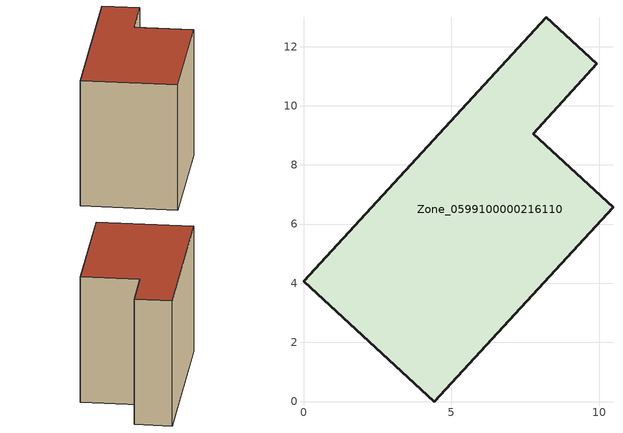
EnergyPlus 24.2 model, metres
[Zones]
Zone_0599100000216110
 floor ground (C_G): 0,4.07 8.21,12.99 9.92,11.42 7.76,9.06 10.46,6.58 4.42,0 z0
 wall outside (C_F): 4.42,0 10.46,6.58 7.76,9.06 9.92,11.42 8.21,12.99 0,4.07 4.42,0 z0:8.29
 roof outside (C_R): 8.21,12.99 0,4.07 4.42,0 10.46,6.58 7.76,9.06 9.92,11.42 z8.29
[BUILDING]
Pand.0599100000216110: North Axis=0; Terrain=City; Loads Convergence Tolerance Value=0.04; Temperature Convergence Tolerance Value=0.4; Solar Distribution=FullExterior; Maximum Number of Warmup Days=25; Minimum Number of Warmup Days=1
[Site:Location]
Rotterdam.The.Hague.AP_ZH_NLD Design_Conditions: Latitude=51.96; Longitude=4.45; Time Zone=1; Elevation=-4.5
[SITE:GROUNDTEMPERATURE:BUILDINGSURFACE]
18, 18, 18, 18, 18, 18, 18, 18, 18, 18, 18, 18
[MATERIAL] Thermal Absorptance=0.9; Solar Absorptance=0.7; Visible Absorptance=0.7
Name | Roughness | Thickness | Conductivity | Density | Specific Heat
G.TI.1975-1991 | MediumSmooth | 0.15 | 0.288461 | 540 | 1210
F.TI.1975-1991 | Rough | 0.3 | 0.230769 | 1920 | 840
R.TI.1975-1991 | MediumRough | 0.2 | 0.153846 | 1500 | 1000
[CONSTRUCTION]
C_G: G.TI.1975-1991
C_F: F.TI.1975-1991
C_R: R.TI.1975-1991
[ZONE]
Zone_0599100000216110: Type=1; Multiplier=1; Ceiling Height=Autocalculate; Volume=Autocalculate; Floor Area=autocalculate; Part of Total Floor Area=Yes
[ZONEINFILTRATION:DESIGNFLOWRATE]
Infil_Zone_0599100000216110: Zone or ZoneList or Space or SpaceList=Zone_0599100000216110; Schedule=AlwaysOn; Design Flow Rate Calculation Method=Flow/Area; Flow Rate per Floor Area=0.003; Constant Term Coefficient=1; Temperature Term Coefficient=0; Velocity Term Coefficient=0; Velocity Squared Term Coefficient=0
[HVACTEMPLATE:ZONE:IDEALLOADSAIRSYSTEM]
Zone_0599100000216110: Maximum Heating Supply Air Temperature=50; Minimum Cooling Supply Air Temperature=13; Maximum Heating Supply Air Humidity Ratio=0.0156; Minimum Cooling Supply Air Humidity Ratio=0.0077; Heating Limit=NoLimit; Cooling Limit=NoLimit; Dehumidification Control Type=ConstantSensibleHeatRatio; Cooling Sensible Heat Ratio=0.7; Dehumidification Setpoint=60; Humidification Control Type=None; Humidification Setpoint=30; Outdoor Air Method=None; Outdoor Air Flow Rate per Person=0.00944; Outdoor Air Flow Rate per Zone Floor Area=0; Outdoor Air Flow Rate per Zone=0; Demand Controlled Ventilation Type=None; Outdoor Air Economizer Type=NoEconomizer; Heat Recovery Type=None; Sensible Heat Recovery Effectiveness=0.7; Latent Heat Recovery Effectiveness=0.65
[ZONECONTROL:THERMOSTAT]
ThermostatControl_Zone_0599100000216110: Zone or ZoneList=Zone_0599100000216110; Control Type Schedule=DualSetpointControlType; Control 1=Thermostat_Zone_0599100000216110; Temperature Difference Between Cutout And Setpoint=0
[THERMOSTATSETPOINT:DUALSETPOINT]
Thermostat_Zone_0599100000216110: Heating Setpoint Temperature Schedule=HeatingSetpoint_Zone_0599100000216110; Cooling Setpoint Temperature Schedule=CoolingSetpoint_Zone_0599100000216110
[SCHEDULE:COMPACT]
HeatingSetpoint_Zone_0599100000216110: Through: 12/31, For: AllDays, Until: 24:00, 21
CoolingSetpoint_Zone_0599100000216110: Through: 12/31, For: AllDays, Until: 24:00, 24
DualSetpointControlType: Through: 12/31, For: AllDays, Until: 24:00, 4
AlwaysOn: Through: 12/31, For: AllDays, Until: 24:00, 1
